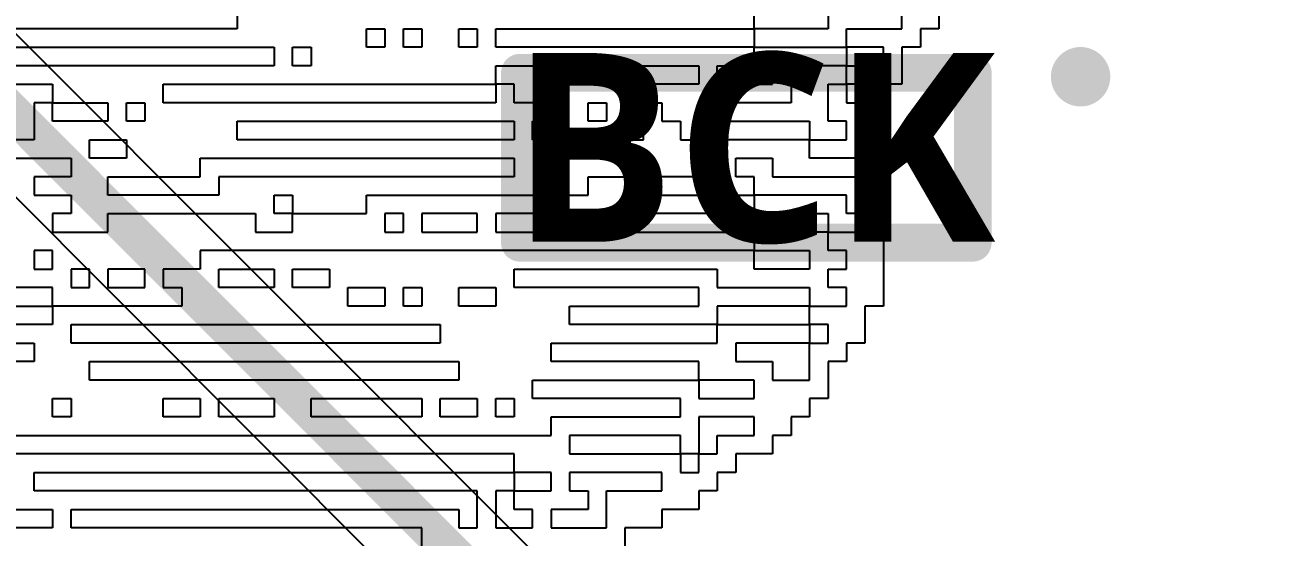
# Model space of a CAD drawing. Header units: inches. Extents: x 0.02 to 6.01, y 0.01 to 5.6.
# Drawn here: x 3.9838 to 4.3133, y 2.5321 to 2.6677 of the extents above; entities that cross this region are included whole.
import ezdxf

# ---------------------------------------------------------------- set-up
doc = ezdxf.new("R2010")
doc.units = ezdxf.units.IN
doc.header["$MEASUREMENT"] = 0
for name, color, linetype in [('Bottom Layer', 5, 'Continuous'), ('Bottom Overlay', 54, 'Continuous'), ('Mechanical 13', 56, 'Continuous'), ('Top Layer', 1, 'Continuous'), ('Top Overlay', 2, 'Continuous')]:
    doc.layers.add(name, color=color, linetype=linetype)
doc.styles.add('Segoe UI_Bold', font='', dxfattribs={"height": 0.2})
doc.styles.get('Segoe UI_Bold').set_extended_font_data('Segoe UI', bold=True)

# ---------------------------------------------------------------- blocks, each defined once
blk = doc.blocks.new('SW_TL3301AF160QG_23')
at = {"layer": 'Mechanical 13'}
for points in [[(-0.24213, -0.08858, 0.00787, 0.00787, 1), (-0.25, -0.08858, 0.00787, 0.00787, 1)], [(-0.25197, -0.08858, 0.00394, 0.00394, 1), (-0.24803, -0.08858, 0.00394, 0.00394, 1)], [(-0.24409, -0.08858, 0.00394, 0.00394, 1), (-0.24016, -0.08858, 0.00394, 0.00394, 1)]]:
    blk.add_lwpolyline(points, format="xyseb", close=True, dxfattribs=at)
at = {"layer": 'Top Overlay'}
for points in [[(-0.24213, -0.08858, 0.00787, 0.00787, 1), (-0.25, -0.08858, 0.00787, 0.00787, 1)], [(-0.25197, -0.08858, 0.00394, 0.00394, 1), (-0.24803, -0.08858, 0.00394, 0.00394, 1)], [(-0.24409, -0.08858, 0.00394, 0.00394, 1), (-0.24016, -0.08858, 0.00394, 0.00394, 1)]]:
    blk.add_lwpolyline(points, format="xyseb", close=True, dxfattribs=at)

msp = doc.modelspace()

# ---------------------------------------------------------------- linework, layer by layer
at = {"layer": 'Bottom Layer'}
msp.add_lwpolyline([(4.54993, 5.5954, 0.01, 0.01, -0.760418), (3.00371, 0.01993, 0.01, 0.01, 0)], format="xyseb", dxfattribs=at)
at = {"layer": 'Bottom Overlay'}
for p, q in [((4.04007, 2.67641), (4.04007, 2.66663)), ((4.17708, 2.66663), (4.17708, 2.67641)), ((4.22601, 2.67641), (4.22601, 2.66663)), ((4.19665, 2.67152), (4.19665, 2.66663)), ((4.21623, 2.66663), (4.21623, 2.67152)), ((4.04007, 2.66663), (3.98135, 2.66663)), ((4.07432, 2.66173), (4.07432, 2.66663)), ((4.07432, 2.66663), (4.07921, 2.66663)), ((4.07921, 2.66663), (4.07921, 2.66173)), ((4.08411, 2.66663), (4.089, 2.66663)), ((4.08411, 2.66173), (4.08411, 2.66663)), ((4.089, 2.66663), (4.089, 2.66173)), ((4.09879, 2.66173), (4.09879, 2.66663)), ((4.09879, 2.66663), (4.10368, 2.66663)), ((4.10368, 2.66663), (4.10368, 2.66173)), ((4.10857, 2.66173), (4.10857, 2.66663)), ((4.10857, 2.66663), (4.17708, 2.66663)), ((4.17708, 2.66663), (4.17708, 2.66173)), ((4.19665, 2.66663), (4.17708, 2.66663)), ((4.20155, 2.66173), (4.20155, 2.66663)), ((4.20155, 2.66663), (4.21623, 2.66663)), ((4.22601, 2.66663), (4.22112, 2.66663)), ((4.22112, 2.66663), (4.22112, 2.66173)), ((3.98135, 2.66173), (4.04985, 2.66173)), ((4.04985, 2.66173), (4.04985, 2.65684)), ((4.05475, 2.65684), (4.05475, 2.66173)), ((4.05475, 2.66173), (4.05964, 2.66173)), ((4.05964, 2.66173), (4.05964, 2.65684)), ((4.07921, 2.66173), (4.07432, 2.66173)), ((4.089, 2.66173), (4.08411, 2.66173)), ((4.10368, 2.66173), (4.09879, 2.66173)), ((4.17708, 2.66173), (4.10857, 2.66173)), ((4.17708, 2.65684), (4.17708, 2.66173)), ((4.17708, 2.66173), (4.20155, 2.66173)), ((4.20155, 2.66173), (4.20155, 2.65684)), ((4.21133, 2.66173), (4.20155, 2.66173)), ((4.21133, 2.65684), (4.21133, 2.66173)), ((4.22112, 2.66173), (4.21623, 2.66173)), ((4.21623, 2.66173), (4.21623, 2.65195)), ((4.04985, 2.65684), (3.94709, 2.65684)), ((4.05964, 2.65684), (4.05475, 2.65684)), ((4.10857, 2.65195), (4.10857, 2.65684)), ((4.10857, 2.65684), (4.1624, 2.65684)), ((4.1624, 2.65684), (4.1624, 2.65195)), ((4.16729, 2.64705), (4.16729, 2.65684)), ((4.16729, 2.65684), (4.17708, 2.65684)), ((4.17708, 2.65684), (4.17708, 2.65195)), ((4.18197, 2.65684), (4.17708, 2.65684)), ((4.18197, 2.65195), (4.18197, 2.65684)), ((4.20155, 2.65684), (4.18687, 2.65684)), ((4.18687, 2.65684), (4.18687, 2.64705)), ((4.20155, 2.65195), (4.20155, 2.65684)), ((4.20155, 2.65684), (4.21133, 2.65684)), ((3.94709, 2.65195), (3.99113, 2.65195)), ((3.99113, 2.65195), (3.99113, 2.64705)), ((4.02049, 2.64705), (4.02049, 2.65195)), ((4.02049, 2.65195), (4.10857, 2.65195)), ((4.11347, 2.65195), (4.10857, 2.65195)), ((4.10857, 2.65195), (4.10857, 2.64705)), ((4.11347, 2.64705), (4.11347, 2.65195)), ((4.12815, 2.65195), (4.12325, 2.65195)), ((4.12325, 2.65195), (4.12325, 2.64705)), ((4.13304, 2.65195), (4.12815, 2.65195)), ((4.1624, 2.65195), (4.13304, 2.65195)), ((4.17708, 2.65195), (4.18197, 2.65195)), ((4.19665, 2.65195), (4.20155, 2.65195)), ((4.19665, 2.64216), (4.19665, 2.65195)), ((4.21623, 2.65195), (4.20155, 2.65195)), ((4.20155, 2.65195), (4.20155, 2.64705)), ((3.99113, 2.64705), (3.98624, 2.64705)), ((3.98624, 2.64705), (3.98624, 2.63727)), ((3.99113, 2.64216), (3.99113, 2.64705)), ((3.99113, 2.64705), (4.00581, 2.64705)), ((4.00581, 2.64705), (4.00581, 2.64216)), ((4.01071, 2.64216), (4.01071, 2.64705)), ((4.01071, 2.64705), (4.0156, 2.64705)), ((4.0156, 2.64705), (4.0156, 2.64216)), ((4.04007, 2.64705), (4.02049, 2.64705)), ((4.04496, 2.64705), (4.04007, 2.64705)), ((4.10857, 2.64705), (4.04496, 2.64705)), ((4.12325, 2.64705), (4.11347, 2.64705)), ((4.13304, 2.64216), (4.13304, 2.64705)), ((4.13304, 2.64705), (4.13793, 2.64705)), ((4.13793, 2.64705), (4.13793, 2.64216)), ((4.14283, 2.64216), (4.14283, 2.64705)), ((4.14283, 2.64705), (4.15261, 2.64705)), ((4.15261, 2.64705), (4.15261, 2.64216)), ((4.18687, 2.64705), (4.16729, 2.64705)), ((4.20155, 2.64705), (4.21133, 2.64705)), ((4.21133, 2.64705), (4.21133, 2.63727)), ((4.00581, 2.64216), (3.99113, 2.64216)), ((4.0156, 2.64216), (4.01071, 2.64216)), ((4.04007, 2.63727), (4.04007, 2.64216)), ((4.04007, 2.64216), (4.11347, 2.64216)), ((4.11347, 2.64216), (4.11347, 2.63727)), ((4.11836, 2.63727), (4.11836, 2.64216)), ((4.11836, 2.64216), (4.12325, 2.64216)), ((4.12325, 2.64216), (4.12325, 2.63727)), ((4.13793, 2.64216), (4.13304, 2.64216)), ((4.14772, 2.64216), (4.14283, 2.64216)), ((4.14772, 2.63727), (4.14772, 2.64216)), ((4.15261, 2.64216), (4.15751, 2.64216)), ((4.15751, 2.64216), (4.15751, 2.63727)), ((4.1624, 2.63727), (4.1624, 2.64216)), ((4.1624, 2.64216), (4.19176, 2.64216)), ((4.19176, 2.64216), (4.19176, 2.63727)), ((4.20155, 2.64216), (4.19665, 2.64216)), ((4.20155, 2.63727), (4.20155, 2.64216)), ((3.98624, 2.63727), (3.96667, 2.63727)), ((4.00092, 2.63237), (4.00092, 2.63727)), ((4.00092, 2.63727), (4.01071, 2.63727)), ((4.01071, 2.63727), (4.01071, 2.63237)), ((4.07432, 2.63727), (4.04007, 2.63727)), ((4.07921, 2.63727), (4.07432, 2.63727)), ((4.11347, 2.63727), (4.07921, 2.63727)), ((4.12325, 2.63727), (4.11836, 2.63727)), ((4.12325, 2.63237), (4.12325, 2.63727)), ((4.12325, 2.63727), (4.14772, 2.63727)), ((4.15751, 2.63727), (4.1624, 2.63727)), ((4.19176, 2.63727), (4.16729, 2.63727)), ((4.16729, 2.63727), (4.16729, 2.62748)), ((4.19176, 2.63237), (4.19176, 2.63727)), ((4.19176, 2.63727), (4.20155, 2.63727)), ((4.21133, 2.63727), (4.20644, 2.63727)), ((4.20644, 2.63727), (4.20644, 2.63237)), ((3.96667, 2.63237), (3.99603, 2.63237)), ((3.99603, 2.63237), (3.99603, 2.62748)), ((4.00581, 2.63237), (4.00092, 2.63237)), ((4.01071, 2.63237), (4.00581, 2.63237)), ((4.03028, 2.62748), (4.03028, 2.63237)), ((4.03028, 2.63237), (4.04985, 2.63237)), ((4.04985, 2.63237), (4.05475, 2.63237)), ((4.05475, 2.63237), (4.11347, 2.63237)), ((4.11347, 2.63237), (4.11347, 2.62748)), ((4.14283, 2.63237), (4.12325, 2.63237)), ((4.14283, 2.62748), (4.14283, 2.63237)), ((4.17219, 2.62748), (4.17219, 2.63237)), ((4.17219, 2.63237), (4.18197, 2.63237)), ((4.18197, 2.63237), (4.18197, 2.62748)), ((4.20644, 2.63237), (4.19176, 2.63237)), ((3.99603, 2.62748), (3.98624, 2.62748)), ((3.98624, 2.62748), (3.98624, 2.62259)), ((4.00581, 2.62259), (4.00581, 2.62748)), ((4.00581, 2.62748), (4.03028, 2.62748)), ((4.11347, 2.62748), (4.03517, 2.62748)), ((4.03517, 2.62748), (4.03517, 2.62259)), ((4.13304, 2.62259), (4.13304, 2.62748)), ((4.13304, 2.62748), (4.14283, 2.62748)), ((4.16729, 2.62748), (4.14772, 2.62748)), ((4.14772, 2.62748), (4.14772, 2.62259)), ((4.17708, 2.62748), (4.17219, 2.62748)), ((4.17708, 2.62259), (4.17708, 2.62748)), ((4.18197, 2.62748), (4.21133, 2.62748)), ((4.21133, 2.62748), (4.21133, 2.59323)), ((3.98624, 2.62259), (3.99603, 2.62259)), ((3.99603, 2.62259), (3.99603, 2.61769)), ((4.03517, 2.62259), (4.00581, 2.62259)), ((4.04985, 2.61769), (4.04985, 2.62259)), ((4.04985, 2.62259), (4.05475, 2.62259)), ((4.05475, 2.62259), (4.05475, 2.61769)), ((4.07432, 2.61769), (4.07432, 2.62259)), ((4.07432, 2.62259), (4.13304, 2.62259)), ((4.14772, 2.62259), (4.17708, 2.62259)), ((4.20155, 2.62259), (4.17708, 2.62259)), ((4.17708, 2.62259), (4.17708, 2.61769)), ((4.20155, 2.61769), (4.20155, 2.62259)), ((3.99603, 2.61769), (3.99113, 2.61769)), ((3.99113, 2.61769), (3.99113, 2.6128)), ((4.00581, 2.6128), (4.00581, 2.61769)), ((4.00581, 2.61769), (4.04496, 2.61769)), ((4.04496, 2.61769), (4.04496, 2.6128)), ((4.05475, 2.61769), (4.04985, 2.61769)), ((4.05475, 2.6128), (4.05475, 2.61769)), ((4.05475, 2.61769), (4.07432, 2.61769)), ((4.08411, 2.61769), (4.07921, 2.61769)), ((4.07921, 2.61769), (4.07921, 2.6128)), ((4.08411, 2.6128), (4.08411, 2.61769)), ((4.10368, 2.61769), (4.089, 2.61769)), ((4.089, 2.61769), (4.089, 2.6128)), ((4.10368, 2.6128), (4.10368, 2.61769)), ((4.17708, 2.61769), (4.10857, 2.61769)), ((4.10857, 2.61769), (4.10857, 2.6128)), ((4.17708, 2.6128), (4.17708, 2.61769)), ((4.17708, 2.61769), (4.19665, 2.61769)), ((4.19665, 2.61769), (4.19665, 2.6128)), ((4.20644, 2.61769), (4.20155, 2.61769)), ((4.20644, 2.6128), (4.20644, 2.61769)), ((3.99113, 2.6128), (4.00581, 2.6128)), ((4.04496, 2.6128), (4.05475, 2.6128)), ((4.07921, 2.6128), (4.08411, 2.6128)), ((4.089, 2.6128), (4.10368, 2.6128)), ((4.10857, 2.6128), (4.17708, 2.6128)), ((4.18197, 2.6128), (4.17708, 2.6128)), ((4.17708, 2.6128), (4.17708, 2.60791)), ((4.18687, 2.6128), (4.18197, 2.6128)), ((4.19665, 2.6128), (4.18687, 2.6128)), ((4.19665, 2.60791), (4.19665, 2.6128)), ((4.19665, 2.6128), (4.20644, 2.6128)), ((3.99113, 2.60791), (3.98624, 2.60791)), ((3.98624, 2.60791), (3.98624, 2.60301)), ((3.99113, 2.60301), (3.99113, 2.60791)), ((4.17708, 2.60791), (4.03028, 2.60791)), ((4.03028, 2.60791), (4.03028, 2.60301)), ((4.17708, 2.60301), (4.17708, 2.60791)), ((4.17708, 2.60791), (4.18687, 2.60791)), ((4.18687, 2.60791), (4.19176, 2.60791)), ((4.19176, 2.60791), (4.19176, 2.60301)), ((4.20155, 2.60791), (4.19665, 2.60791)), ((4.20155, 2.60301), (4.20155, 2.60791)), ((3.98624, 2.60301), (3.99113, 2.60301)), ((4.00092, 2.60301), (3.99603, 2.60301)), ((3.99603, 2.60301), (3.99603, 2.59812)), ((4.00092, 2.59812), (4.00092, 2.60301)), ((4.0156, 2.60301), (4.00581, 2.60301)), ((4.00581, 2.60301), (4.00581, 2.59812)), ((4.0156, 2.59812), (4.0156, 2.60301)), ((4.03028, 2.60301), (4.02049, 2.60301)), ((4.02049, 2.60301), (4.02049, 2.59812)), ((4.03517, 2.59812), (4.03517, 2.60301)), ((4.03517, 2.60301), (4.04985, 2.60301)), ((4.04985, 2.60301), (4.04985, 2.59812)), ((4.05475, 2.59812), (4.05475, 2.60301)), ((4.05475, 2.60301), (4.06453, 2.60301)), ((4.06453, 2.60301), (4.06453, 2.59812)), ((4.11347, 2.59812), (4.11347, 2.60301)), ((4.11347, 2.60301), (4.16729, 2.60301)), ((4.16729, 2.60301), (4.16729, 2.59812)), ((4.19176, 2.60301), (4.17708, 2.60301)), ((4.19665, 2.59812), (4.19665, 2.60301)), ((4.19665, 2.60301), (4.20155, 2.60301)), ((3.99113, 2.59812), (3.96667, 2.59812)), ((3.99113, 2.59323), (3.99113, 2.59812)), ((3.99603, 2.59812), (4.00092, 2.59812)), ((4.00581, 2.59812), (4.0156, 2.59812)), ((4.02049, 2.59812), (4.02539, 2.59812)), ((4.02539, 2.59812), (4.02539, 2.59323)), ((4.04007, 2.59812), (4.03517, 2.59812)), ((4.04496, 2.59812), (4.04007, 2.59812)), ((4.04985, 2.59812), (4.04496, 2.59812)), ((4.05964, 2.59812), (4.05475, 2.59812)), ((4.06453, 2.59812), (4.05964, 2.59812)), ((4.06943, 2.59812), (4.07432, 2.59812)), ((4.06943, 2.59323), (4.06943, 2.59812)), ((4.07432, 2.59812), (4.07921, 2.59812)), ((4.07921, 2.59812), (4.07921, 2.59323)), ((4.08411, 2.59323), (4.08411, 2.59812)), ((4.08411, 2.59812), (4.089, 2.59812)), ((4.089, 2.59812), (4.089, 2.59323)), ((4.09879, 2.59323), (4.09879, 2.59812)), ((4.09879, 2.59812), (4.10368, 2.59812)), ((4.10368, 2.59812), (4.10857, 2.59812)), ((4.10857, 2.59812), (4.10857, 2.59323)), ((4.1624, 2.59812), (4.11347, 2.59812)), ((4.1624, 2.59323), (4.1624, 2.59812)), ((4.16729, 2.59812), (4.19176, 2.59812)), ((4.19176, 2.59812), (4.19176, 2.59323)), ((4.20155, 2.59812), (4.19665, 2.59812)), ((4.20155, 2.59323), (4.20155, 2.59812)), ((3.98135, 2.59323), (3.99113, 2.59323)), ((3.99113, 2.59323), (3.99113, 2.58833)), ((4.02539, 2.59323), (3.99113, 2.59323)), ((4.07921, 2.59323), (4.06943, 2.59323)), ((4.089, 2.59323), (4.08411, 2.59323)), ((4.10857, 2.59323), (4.09879, 2.59323)), ((4.12815, 2.58833), (4.12815, 2.59323)), ((4.12815, 2.59323), (4.1624, 2.59323)), ((4.19176, 2.59323), (4.16729, 2.59323)), ((4.16729, 2.59323), (4.16729, 2.58833)), ((4.19176, 2.58833), (4.19176, 2.59323)), ((4.19176, 2.59323), (4.20155, 2.59323)), ((4.21133, 2.59323), (4.20644, 2.59323)), ((4.20644, 2.59323), (4.20644, 2.58344)), ((3.99113, 2.58833), (3.98135, 2.58833)), ((3.99603, 2.58344), (3.99603, 2.58833)), ((3.99603, 2.58833), (4.09389, 2.58833)), ((4.09389, 2.58833), (4.09389, 2.58344)), ((4.15261, 2.58833), (4.12815, 2.58833)), ((4.15751, 2.58833), (4.15261, 2.58833)), ((4.16729, 2.58833), (4.15751, 2.58833)), ((4.16729, 2.58344), (4.16729, 2.58833)), ((4.16729, 2.58833), (4.19176, 2.58833)), ((4.19176, 2.58833), (4.19176, 2.58344)), ((4.19665, 2.58833), (4.19176, 2.58833)), ((4.19665, 2.58344), (4.19665, 2.58833)), ((3.97645, 2.58344), (3.98624, 2.58344)), ((3.98624, 2.58344), (3.98624, 2.57855)), ((4.07921, 2.58344), (3.99603, 2.58344)), ((4.08411, 2.58344), (4.07921, 2.58344)), ((4.09389, 2.58344), (4.08411, 2.58344)), ((4.12325, 2.57855), (4.12325, 2.58344)), ((4.12325, 2.58344), (4.16729, 2.58344)), ((4.19176, 2.58344), (4.17219, 2.58344)), ((4.17219, 2.58344), (4.17219, 2.57855)), ((4.19176, 2.58344), (4.19665, 2.58344)), ((4.19176, 2.57365), (4.19176, 2.58344)), ((4.20644, 2.58344), (4.20155, 2.58344)), ((4.20155, 2.58344), (4.20155, 2.57855)), ((3.98624, 2.57855), (3.98135, 2.57855)), ((4.00092, 2.57365), (4.00092, 2.57855)), ((4.00092, 2.57855), (4.09879, 2.57855)), ((4.09879, 2.57855), (4.09879, 2.57365)), ((4.1624, 2.57855), (4.12325, 2.57855)), ((4.1624, 2.57365), (4.1624, 2.57855)), ((4.17219, 2.57855), (4.18197, 2.57855)), ((4.18197, 2.57855), (4.18197, 2.57365)), ((4.20155, 2.57855), (4.19665, 2.57855)), ((4.19665, 2.57855), (4.19665, 2.56876)), ((4.06453, 2.57365), (4.00092, 2.57365)), ((4.06943, 2.57365), (4.06453, 2.57365)), ((4.09879, 2.57365), (4.06943, 2.57365)), ((4.11836, 2.56876), (4.11836, 2.57365)), ((4.11836, 2.57365), (4.1624, 2.57365)), ((4.1624, 2.57365), (4.1624, 2.56876)), ((4.17708, 2.57365), (4.1624, 2.57365)), ((4.17708, 2.56876), (4.17708, 2.57365)), ((4.18197, 2.57365), (4.19176, 2.57365)), ((3.99113, 2.56387), (3.99113, 2.56876)), ((3.99113, 2.56876), (3.99603, 2.56876)), ((3.99603, 2.56876), (3.99603, 2.56387)), ((4.02049, 2.56876), (4.02539, 2.56876)), ((4.02049, 2.56387), (4.02049, 2.56876)), ((4.02539, 2.56876), (4.03028, 2.56876)), ((4.03028, 2.56876), (4.03028, 2.56387)), ((4.03517, 2.56387), (4.03517, 2.56876)), ((4.03517, 2.56876), (4.04985, 2.56876)), ((4.04985, 2.56876), (4.04985, 2.56387)), ((4.05964, 2.56387), (4.05964, 2.56876)), ((4.05964, 2.56876), (4.089, 2.56876)), ((4.089, 2.56876), (4.089, 2.56387)), ((4.09389, 2.56387), (4.09389, 2.56876)), ((4.09389, 2.56876), (4.09879, 2.56876)), ((4.09879, 2.56876), (4.10368, 2.56876)), ((4.10368, 2.56876), (4.10368, 2.56387)), ((4.10857, 2.56387), (4.10857, 2.56876)), ((4.10857, 2.56876), (4.11347, 2.56876)), ((4.11347, 2.56876), (4.11347, 2.56387)), ((4.15751, 2.56876), (4.11836, 2.56876)), ((4.15751, 2.56387), (4.15751, 2.56876)), ((4.1624, 2.56876), (4.17708, 2.56876)), ((4.19665, 2.56876), (4.19176, 2.56876)), ((4.19176, 2.56876), (4.19176, 2.56387)), ((3.99603, 2.56387), (3.99113, 2.56387)), ((4.03028, 2.56387), (4.02049, 2.56387)), ((4.04007, 2.56387), (4.03517, 2.56387)), ((4.04985, 2.56387), (4.04007, 2.56387)), ((4.06453, 2.56387), (4.05964, 2.56387)), ((4.089, 2.56387), (4.06453, 2.56387)), ((4.10368, 2.56387), (4.09389, 2.56387)), ((4.11347, 2.56387), (4.10857, 2.56387)), ((4.12325, 2.55897), (4.12325, 2.56387)), ((4.12325, 2.56387), (4.15751, 2.56387)), ((4.17708, 2.56387), (4.1624, 2.56387)), ((4.1624, 2.56387), (4.1624, 2.55408)), ((4.17708, 2.55897), (4.17708, 2.56387)), ((4.19176, 2.56387), (4.18687, 2.56387)), ((4.18687, 2.56387), (4.18687, 2.55897)), ((3.98135, 2.55897), (4.12325, 2.55897)), ((4.15751, 2.55897), (4.12815, 2.55897)), ((4.12815, 2.55897), (4.12815, 2.55408)), ((4.15751, 2.55408), (4.15751, 2.55897)), ((4.16729, 2.55408), (4.16729, 2.55897)), ((4.16729, 2.55897), (4.17708, 2.55897)), ((4.18687, 2.55897), (4.18197, 2.55897)), ((4.18197, 2.55897), (4.18197, 2.55408)), ((4.11347, 2.55408), (3.98135, 2.55408)), ((4.11347, 2.54919), (4.11347, 2.55408)), ((4.12815, 2.55408), (4.15751, 2.55408)), ((4.15751, 2.55408), (4.15751, 2.54919)), ((4.1624, 2.55408), (4.15751, 2.55408)), ((4.1624, 2.55408), (4.16729, 2.55408)), ((4.1624, 2.54919), (4.1624, 2.55408)), ((4.18197, 2.55408), (4.17219, 2.55408)), ((4.17219, 2.55408), (4.17219, 2.54919)), ((3.98624, 2.54429), (3.98624, 2.54919)), ((3.98624, 2.54919), (4.11347, 2.54919)), ((4.11347, 2.54919), (4.11347, 2.54429)), ((4.12325, 2.54919), (4.11347, 2.54919)), ((4.12325, 2.54429), (4.12325, 2.54919)), ((4.15261, 2.54919), (4.12815, 2.54919)), ((4.12815, 2.54919), (4.12815, 2.54429)), ((4.15261, 2.54429), (4.15261, 2.54919)), ((4.15751, 2.54919), (4.1624, 2.54919)), ((4.17219, 2.54919), (4.16729, 2.54919)), ((4.16729, 2.54919), (4.16729, 2.54429)), ((4.10368, 2.54429), (3.98624, 2.54429)), ((4.10368, 2.53451), (4.10368, 2.54429)), ((4.11347, 2.54429), (4.10857, 2.54429)), ((4.10857, 2.54429), (4.10857, 2.53451)), ((4.11347, 2.54429), (4.12325, 2.54429)), ((4.11347, 2.5394), (4.11347, 2.54429)), ((4.12815, 2.54429), (4.13304, 2.54429)), ((4.13304, 2.54429), (4.13304, 2.5394)), ((4.13793, 2.53451), (4.13793, 2.54429)), ((4.13793, 2.54429), (4.15261, 2.54429)), ((4.16729, 2.54429), (4.1624, 2.54429)), ((4.1624, 2.54429), (4.1624, 2.5394)), ((3.98135, 2.5394), (3.99113, 2.5394)), ((3.99113, 2.5394), (3.99113, 2.53451)), ((3.99603, 2.53451), (3.99603, 2.5394)), ((3.99603, 2.5394), (4.09879, 2.5394)), ((4.09879, 2.5394), (4.09879, 2.53451)), ((4.11836, 2.5394), (4.11347, 2.5394)), ((4.11836, 2.53451), (4.11836, 2.5394)), ((4.13304, 2.5394), (4.12325, 2.5394)), ((4.12325, 2.5394), (4.12325, 2.53451)), ((4.1624, 2.5394), (4.15261, 2.5394)), ((4.15261, 2.5394), (4.15261, 2.53451)), ((3.99113, 2.53451), (3.98135, 2.53451)), ((4.089, 2.53451), (3.99603, 2.53451)), ((4.089, 2.52472), (4.089, 2.53451)), ((4.09879, 2.53451), (4.10368, 2.53451)), ((4.10857, 2.53451), (4.11836, 2.53451)), ((4.12325, 2.53451), (4.13793, 2.53451)), ((4.15261, 2.53451), (4.14283, 2.53451)), ((4.14283, 2.53451), (4.14283, 2.52961))]:
    msp.add_line(p, q, dxfattribs=at)
at = {"layer": 'Top Layer'}
for p, q in [((4.2594, 2.38723), (3.83029, 2.81634)), ((3.80419, 2.79919), (4.23329, 2.37008))]:
    msp.add_line(p, q, dxfattribs=at)
for points in [[(4.54809, 5.5936, 0.01, 0.01, -0.760418), (3.00187, 0.01813, 0.01, 0.01, 0)], [(3.815, 2.81, 0.01, 0.01, 0), (4.24858, 2.37642, 0.01, 0.01, 0)]]:
    msp.add_lwpolyline(points, format="xyseb", dxfattribs=at)
at = {"layer": 'Top Overlay'}
for points in [[(4.115, 2.61, 0.01, 0.01, 0), (4.115, 2.655, 0.01, 0.01, 0)], [(4.115, 2.655, 0.01, 0.01, 0), (4.235, 2.655, 0.01, 0.01, 0)], [(4.235, 2.61, 0.01, 0.01, 0), (4.235, 2.655, 0.01, 0.01, 0)], [(4.115, 2.61, 0.01, 0.01, 0), (4.235, 2.61, 0.01, 0.01, 0)]]:
    msp.add_lwpolyline(points, format="xyseb", dxfattribs=at)
for points in [[(4.1125, 2.655, 0.005, 0.005, 1), (4.1175, 2.655, 0.005, 0.005, 1)], [(4.1125, 2.655, 0.005, 0.005, 1), (4.1175, 2.655, 0.005, 0.005, 1)], [(4.2325, 2.655, 0.005, 0.005, 1), (4.2375, 2.655, 0.005, 0.005, 1)], [(4.2325, 2.655, 0.005, 0.005, 1), (4.2375, 2.655, 0.005, 0.005, 1)], [(4.1125, 2.61, 0.005, 0.005, 1), (4.1175, 2.61, 0.005, 0.005, 1)], [(4.1125, 2.61, 0.005, 0.005, 1), (4.1175, 2.61, 0.005, 0.005, 1)], [(4.2325, 2.61, 0.005, 0.005, 1), (4.2375, 2.61, 0.005, 0.005, 1)], [(4.2325, 2.61, 0.005, 0.005, 1), (4.2375, 2.61, 0.005, 0.005, 1)]]:
    msp.add_lwpolyline(points, format="xyseb", close=True, dxfattribs=at)

# ---------------------------------------------------------------- block references
at = {"rotation": 90}
msp.add_blockref('SW_TL3301AF160QG_23', (4.175, 2.9), dxfattribs=at)

# ---------------------------------------------------------------- texts
at = {"layer": 'Top Overlay', "style": 'Segoe UI_Bold'}
msp.add_text('BCK', height=0.05, dxfattribs=at).set_placement((4.11247, 2.61024))

doc.saveas('drawing.dxf')
